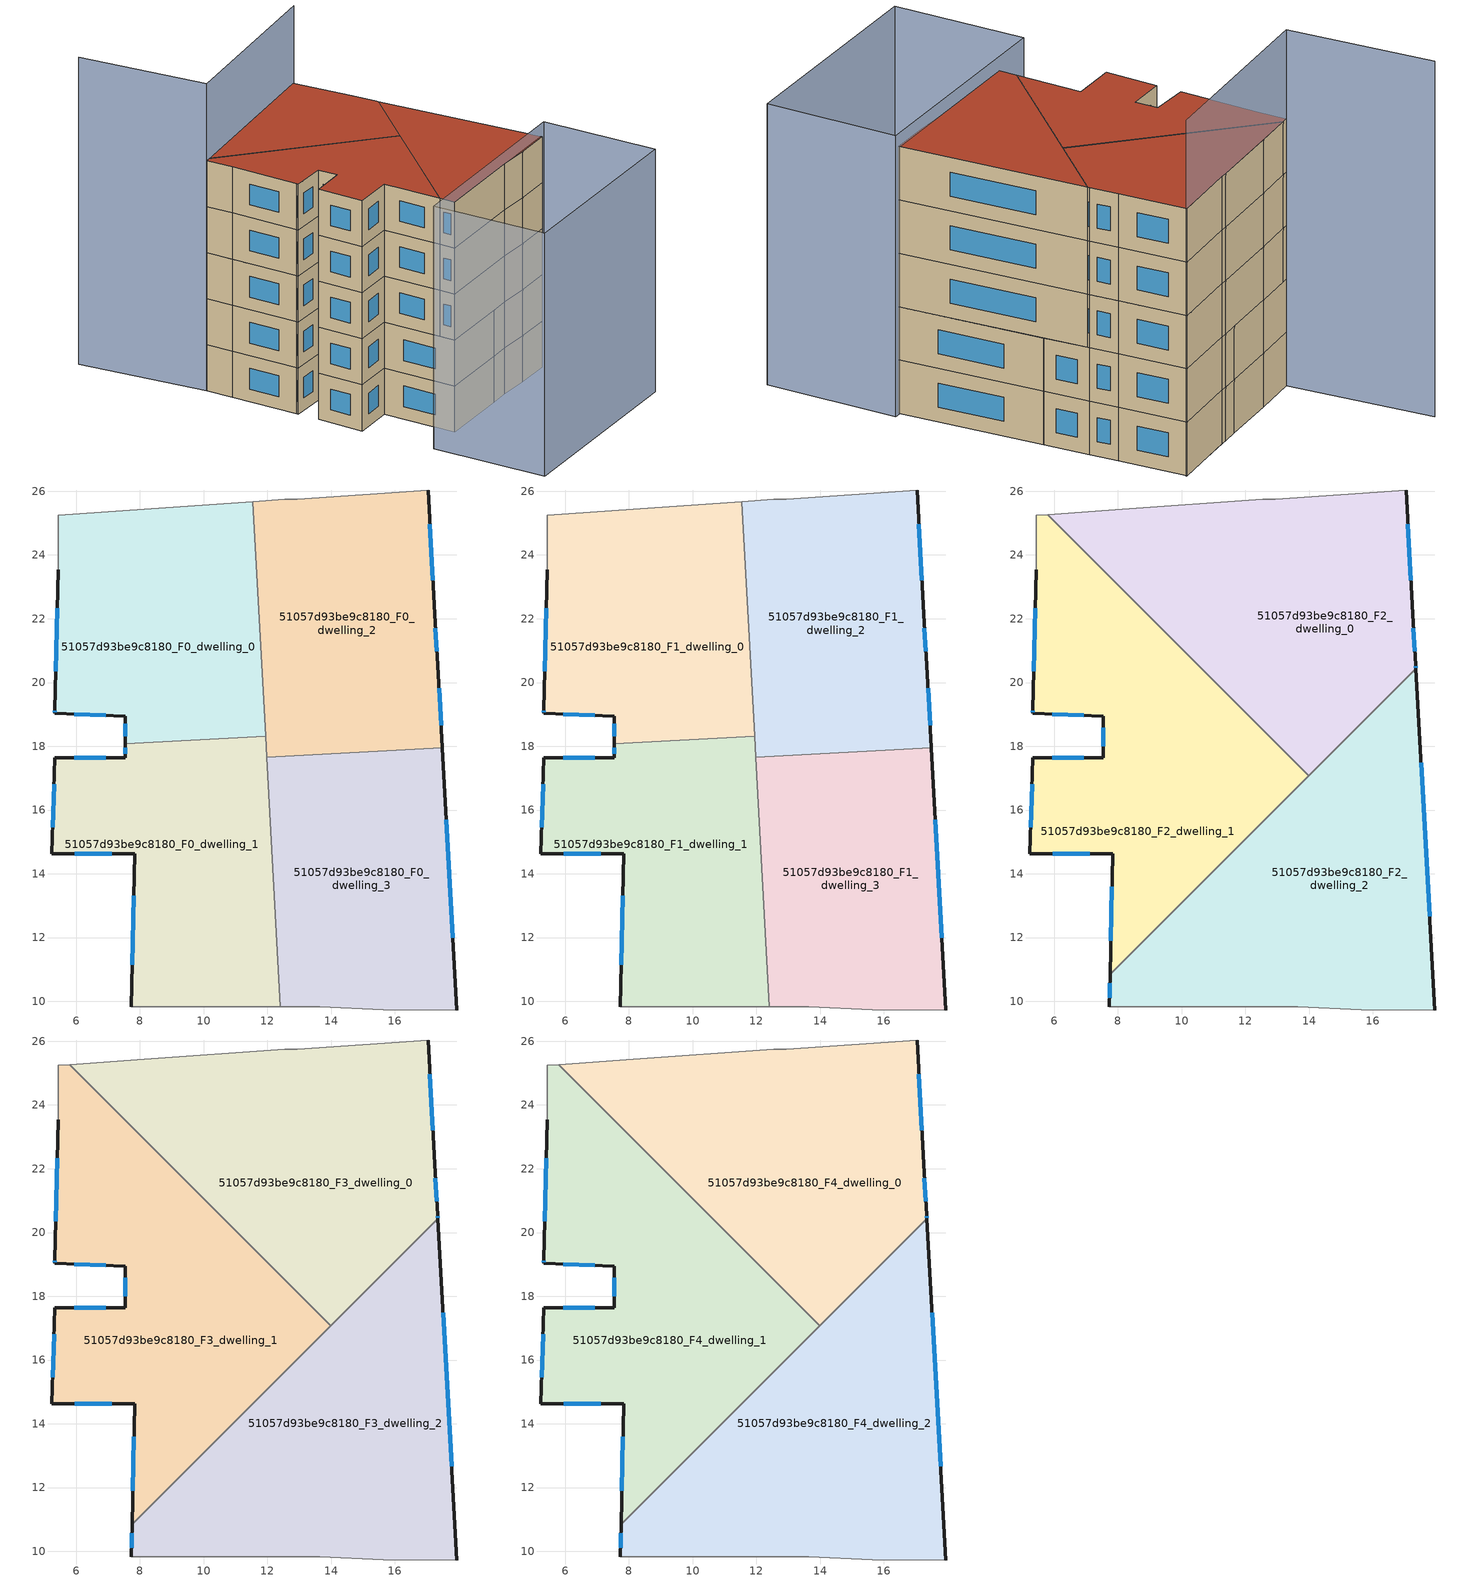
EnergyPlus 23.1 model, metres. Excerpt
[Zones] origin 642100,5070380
51057d93be9c8180_F0_dwelling_0
 floor ground (EU_floor_Construction): 11.54,25.67 11.94,18.32 7.54,18.08 7.54,18.94 5.34,19.04 5.34,19.14 5.44,23.54 5.44,25.24 8.14,25.44 z0
 wall outside (EU_wall_Construction): 5.44,23.54 5.34,19.14 5.34,19.04 7.54,18.94 7.54,18.08 z0:3
 wall adiabatic (EU_wall_Construction): 11.54,25.67 8.14,25.44 5.44,25.24 5.44,23.54 z0:3
 wall to 51057d93be9c8180_F0_dwelling_1 (EU_wall_Construction): 7.54,18.08 11.94,18.32 z0:3
 wall to 51057d93be9c8180_F0_dwelling_2 (EU_wall_Construction): 11.94,18.32 11.54,25.67 z0:3
 window (EU_Window_Construction): 5.94,19.01 6.93,18.97 / 5.34,19.11 5.34,19.06 / 5.41,22.33 5.36,20.35 / 7.54,18.7 7.54,18.32 z0.83:2.17
51057d93be9c8180_F0_dwelling_1
 floor ground (EU_floor_Construction): 11.94,18.32 12.41,9.83 7.74,9.83 7.84,14.63 5.23,14.63 5.34,17.64 7.54,17.64 7.54,18.08 z0
 wall outside (EU_wall_Construction): 7.54,18.08 7.54,17.64 5.34,17.64 5.23,14.63 7.84,14.63 7.74,9.83 z0:3
 wall adiabatic (EU_wall_Construction): 7.74,9.83 12.41,9.83 z0:3
 wall to 51057d93be9c8180_F0_dwelling_3 (EU_wall_Construction): 12.41,9.83 11.98,17.65 z0:3
 wall to 51057d93be9c8180_F0_dwelling_2 (EU_wall_Construction): 11.98,17.65 11.94,18.32 z0:3
 window (EU_Window_Construction): 5.95,14.63 7.12,14.63 / 5.31,16.81 5.26,15.46 / 6.93,17.64 5.94,17.64 / 7.54,17.96 7.54,17.76 / 7.81,13.31 7.76,11.15 z0.83:2.17
51057d93be9c8180_F0_dwelling_2
 floor ground (EU_floor_Construction): 17.05,26.04 17.25,22.14 17.35,20.54 17.49,17.96 11.98,17.65 11.54,25.67 12.54,25.74 12.94,25.74 z0
 wall outside (EU_wall_Construction): 17.49,17.96 17.35,20.54 17.25,22.14 17.05,26.04 z0:3
 wall to 51057d93be9c8180_F0_dwelling_3 (EU_wall_Construction): 11.98,17.65 17.49,17.96 z0:3
 wall adiabatic (EU_wall_Construction): 17.05,26.04 12.94,25.74 12.54,25.74 11.54,25.67 z0:3
 window (EU_Window_Construction): 17.32,20.98 17.27,21.7 / 17.45,18.67 17.39,19.83 / 17.19,23.21 17.1,24.97 z0.83:2.17
51057d93be9c8180_F0_dwelling_3
 floor ground (EU_floor_Construction): 17.49,17.96 17.94,9.73 15.64,9.73 13.64,9.83 12.41,9.83 11.98,17.65 z0
 wall outside (EU_wall_Construction): 17.94,9.73 17.49,17.96 z0:3
 wall adiabatic (EU_wall_Construction): 12.41,9.83 13.64,9.83 15.64,9.73 17.94,9.73 z0:3
 window (EU_Window_Construction): 17.82,11.99 17.61,15.69 z0.83:2.17
51057d93be9c8180_F1_dwelling_0
 floor to 51057d93be9c8180_F0_dwelling_0 (EU_floor_Construction): 11.54,25.67 11.94,18.32 7.54,18.08 7.54,18.94 5.34,19.04 5.34,19.14 5.44,23.54 5.44,25.24 8.14,25.44 z3
 wall outside (EU_wall_Construction): 5.44,23.54 5.34,19.14 5.34,19.04 7.54,18.94 7.54,18.08 z3:6
 wall adiabatic (EU_wall_Construction): 11.54,25.67 8.14,25.44 5.44,25.24 5.44,23.54 z3:6
 wall to 51057d93be9c8180_F1_dwelling_1 (EU_wall_Construction): 7.54,18.08 11.94,18.32 z3:6
 wall to 51057d93be9c8180_F1_dwelling_2 (EU_wall_Construction): 11.94,18.32 11.54,25.67 z3:6
 window (EU_Window_Construction): 5.94,19.01 6.93,18.97 / 5.34,19.11 5.34,19.06 / 5.41,22.33 5.36,20.35 / 7.54,18.7 7.54,18.32 z3.83:5.17
51057d93be9c8180_F1_dwelling_1
 floor to 51057d93be9c8180_F0_dwelling_1 (EU_floor_Construction): 11.94,18.32 12.41,9.83 7.74,9.83 7.84,14.63 5.23,14.63 5.34,17.64 7.54,17.64 7.54,18.08 z3
 wall outside (EU_wall_Construction): 7.54,18.08 7.54,17.64 5.34,17.64 5.23,14.63 7.84,14.63 7.74,9.83 z3:6
 wall adiabatic (EU_wall_Construction): 7.74,9.83 12.41,9.83 z3:6
 wall to 51057d93be9c8180_F1_dwelling_3 (EU_wall_Construction): 12.41,9.83 11.98,17.65 z3:6
 wall to 51057d93be9c8180_F1_dwelling_2 (EU_wall_Construction): 11.98,17.65 11.94,18.32 z3:6
 window (EU_Window_Construction): 5.95,14.63 7.12,14.63 / 5.31,16.81 5.26,15.46 / 6.93,17.64 5.94,17.64 / 7.54,17.96 7.54,17.76 / 7.81,13.31 7.76,11.15 z3.83:5.17
51057d93be9c8180_F1_dwelling_2
 floor to 51057d93be9c8180_F0_dwelling_2 (EU_floor_Construction): 17.05,26.04 17.25,22.14 17.35,20.54 17.49,17.96 11.98,17.65 11.54,25.67 12.54,25.74 12.94,25.74 z3
 wall outside (EU_wall_Construction): 17.49,17.96 17.35,20.54 17.25,22.14 17.05,26.04 z3:6
 wall to 51057d93be9c8180_F1_dwelling_3 (EU_wall_Construction): 11.98,17.65 17.49,17.96 z3:6
 wall adiabatic (EU_wall_Construction): 17.05,26.04 12.94,25.74 12.54,25.74 11.54,25.67 z3:6
 window (EU_Window_Construction): 17.32,20.98 17.27,21.7 / 17.45,18.67 17.39,19.83 / 17.19,23.21 17.1,24.97 z3.83:5.17
51057d93be9c8180_F1_dwelling_3
 floor to 51057d93be9c8180_F0_dwelling_3 (EU_floor_Construction): 17.49,17.96 17.94,9.73 15.64,9.73 13.64,9.83 12.41,9.83 11.98,17.65 z3
 wall outside (EU_wall_Construction): 17.94,9.73 17.49,17.96 z3:6
 wall adiabatic (EU_wall_Construction): 12.41,9.83 13.64,9.83 15.64,9.73 17.94,9.73 z3:6
 window (EU_Window_Construction): 17.82,11.99 17.61,15.69 z3.83:5.17
 ceiling adiabatic (EU_roof_Construction): 13.98,17.07 13.33,17.73 11.98,17.65 12.11,15.2 z6
51057d93be9c8180_F2_dwelling_0
 floor to 51057d93be9c8180_F1_dwelling_2 (EU_floor_Construction): 17.05,26.04 17.25,22.14 17.35,20.54 17.35,20.43 14.72,17.8 13.33,17.73 11.9,19.16 11.54,25.67 12.54,25.74 12.94,25.74 z6
 floor to 51057d93be9c8180_F1_dwelling_0 (EU_floor_Construction): 11.54,25.67 11.9,19.16 5.8,25.27 8.14,25.44 z6
 floor to 51057d93be9c8180_F1_dwelling_3 (EU_floor_Construction): 14.72,17.8 13.98,17.07 13.33,17.73 z6
 wall outside (EU_wall_Construction): 17.35,20.43 17.35,20.54 17.25,22.14 17.05,26.04 z6:9
 wall to 51057d93be9c8180_F2_dwelling_1 (EU_wall_Construction): 5.8,25.27 13.98,17.07 z6:9
 wall adiabatic (EU_wall_Construction): 17.05,26.04 12.94,25.74 12.54,25.74 8.14,25.44 5.8,25.27 z6:9
 wall to 51057d93be9c8180_F2_dwelling_2 (EU_wall_Construction): 13.98,17.07 17.35,20.43 z6:9
 window (EU_Window_Construction): 17.19,23.21 17.1,24.97 / 17.32,20.98 17.27,21.7 / 17.35,20.46 17.35,20.51 z6.83:8.17
51057d93be9c8180_F2_dwelling_1
 floor to 51057d93be9c8180_F1_dwelling_0 (EU_floor_Construction): 11.9,19.16 11.94,18.32 7.54,18.08 7.54,18.94 5.34,19.04 5.34,19.14 5.44,23.54 5.44,25.24 5.8,25.27 z6
 floor to 51057d93be9c8180_F1_dwelling_1 (EU_floor_Construction): 11.94,18.32 12.11,15.2 7.76,10.86 7.84,14.63 5.23,14.63 5.34,17.64 7.54,17.64 7.54,18.08 z6
 floor to 51057d93be9c8180_F1_dwelling_2 (EU_floor_Construction): 11.9,19.16 13.33,17.73 11.98,17.65 z6
 floor adiabatic (EU_floor_Construction): 13.33,17.73 13.98,17.07 12.11,15.2 11.98,17.65 z6
 wall outside (EU_wall_Construction): 5.44,23.54 5.34,19.14 5.34,19.04 7.54,18.94 7.54,17.64 5.34,17.64 5.23,14.63 7.84,14.63 7.76,10.86 z6:9
 wall adiabatic (EU_wall_Construction): 5.8,25.27 5.44,25.24 5.44,23.54 z6:9
 wall to 51057d93be9c8180_F2_dwelling_2 (EU_wall_Construction): 7.76,10.86 13.98,17.07 z6:9
 window (EU_Window_Construction): 5.95,14.63 7.12,14.63 / 5.31,16.81 5.26,15.46 / 6.93,17.64 5.94,17.64 / 7.54,18.58 7.54,17.99 / 5.94,19.01 6.93,18.97 / 5.34,19.11 5.34,19.06 / 5.41,22.33 5.36,20.35 / 7.82,13.59 7.78,11.89 z6.83:8.17
51057d93be9c8180_F2_dwelling_2
 floor to 51057d93be9c8180_F1_dwelling_1 (EU_floor_Construction): 12.11,15.2 12.41,9.83 7.74,9.83 7.76,10.86 z6
 floor to 51057d93be9c8180_F1_dwelling_3 (EU_floor_Construction): 17.49,17.95 17.94,9.73 15.64,9.73 13.64,9.83 12.41,9.83 12.11,15.2 14.72,17.8 z6
 floor to 51057d93be9c8180_F1_dwelling_2 (EU_floor_Construction): 17.35,20.43 17.49,17.95 14.72,17.8 z6
 wall outside (EU_wall_Construction): 7.76,10.86 7.74,9.83 / 17.94,9.73 17.35,20.43 z6:9
 wall adiabatic (EU_wall_Construction): 7.74,9.83 13.64,9.83 15.64,9.73 17.94,9.73 z6:9
 window (EU_Window_Construction): 7.75,10.57 7.74,10.11 / 17.78,12.67 17.51,17.48 z6.83:8.17
51057d93be9c8180_F3_dwelling_0
 floor to 51057d93be9c8180_F2_dwelling_0 (EU_floor_Construction): 17.05,26.04 17.25,22.14 17.35,20.54 17.35,20.43 13.98,17.07 5.8,25.27 8.14,25.44 12.54,25.74 12.94,25.74 z9
 wall outside (EU_wall_Construction): 17.35,20.43 17.35,20.54 17.25,22.14 17.05,26.04 z9:12
 wall to 51057d93be9c8180_F3_dwelling_1 (EU_wall_Construction): 5.8,25.27 13.98,17.07 z9:12
 wall adiabatic (EU_wall_Construction): 17.05,26.04 12.94,25.74 12.54,25.74 8.14,25.44 5.8,25.27 z9:12
 wall to 51057d93be9c8180_F3_dwelling_2 (EU_wall_Construction): 13.98,17.07 17.35,20.43 z9:12
 window (EU_Window_Construction): 17.19,23.21 17.1,24.97 / 17.32,20.98 17.27,21.7 / 17.35,20.46 17.35,20.51 z9.83:11.17
51057d93be9c8180_F3_dwelling_1
 floor to 51057d93be9c8180_F2_dwelling_1 (EU_floor_Construction): 5.8,25.27 13.98,17.07 7.76,10.86 7.84,14.63 5.23,14.63 5.34,17.64 7.54,17.64 7.54,18.94 5.34,19.04 5.34,19.14 5.44,23.54 5.44,25.24 z9
 wall outside (EU_wall_Construction): 5.44,23.54 5.34,19.14 5.34,19.04 7.54,18.94 7.54,17.64 5.34,17.64 5.23,14.63 7.84,14.63 7.76,10.86 z9:12
 wall adiabatic (EU_wall_Construction): 5.8,25.27 5.44,25.24 5.44,23.54 z9:12
 wall to 51057d93be9c8180_F3_dwelling_2 (EU_wall_Construction): 7.76,10.86 13.98,17.07 z9:12
 window (EU_Window_Construction): 5.95,14.63 7.12,14.63 / 5.31,16.81 5.26,15.46 / 6.93,17.64 5.94,17.64 / 7.54,18.58 7.54,17.99 / 5.94,19.01 6.93,18.97 / 5.34,19.11 5.34,19.06 / 5.41,22.33 5.36,20.35 / 7.82,13.59 7.78,11.89 z9.83:11.17
51057d93be9c8180_F3_dwelling_2
 floor to 51057d93be9c8180_F2_dwelling_2 (EU_floor_Construction): 17.35,20.43 17.94,9.73 15.64,9.73 13.64,9.83 7.74,9.83 7.76,10.86 z9
 wall outside (EU_wall_Construction): 7.76,10.86 7.74,9.83 / 17.94,9.73 17.35,20.43 z9:12
 wall adiabatic (EU_wall_Construction): 7.74,9.83 13.64,9.83 15.64,9.73 17.94,9.73 z9:12
 window (EU_Window_Construction): 7.75,10.57 7.74,10.11 / 17.78,12.67 17.51,17.48 z9.83:11.17
51057d93be9c8180_F4_dwelling_0
 floor to 51057d93be9c8180_F3_dwelling_0 (EU_floor_Construction): 17.05,26.04 17.25,22.14 17.35,20.54 17.35,20.43 13.98,17.07 5.8,25.27 8.14,25.44 12.54,25.74 12.94,25.74 z12
 wall outside (EU_wall_Construction): 17.35,20.43 17.35,20.54 17.25,22.14 17.05,26.04 z12:15
 wall to 51057d93be9c8180_F4_dwelling_1 (EU_wall_Construction): 5.8,25.27 13.98,17.07 z12:15
 wall adiabatic (EU_wall_Construction): 17.05,26.04 12.94,25.74 12.54,25.74 8.14,25.44 5.8,25.27 z12:15
 wall to 51057d93be9c8180_F4_dwelling_2 (EU_wall_Construction): 13.98,17.07 17.35,20.43 z12:15
 window (EU_Window_Construction): 17.19,23.21 17.1,24.97 / 17.32,20.98 17.27,21.7 / 17.35,20.46 17.35,20.51 z12.83:14.17
 roof outside (EU_roof_Construction): 17.35,20.43 17.35,20.54 17.25,22.14 17.05,26.04 12.94,25.74 12.54,25.74 8.14,25.44 5.8,25.27 13.98,17.07 z15
51057d93be9c8180_F4_dwelling_1
 floor to 51057d93be9c8180_F3_dwelling_1 (EU_floor_Construction): 5.8,25.27 13.98,17.07 7.76,10.86 7.84,14.63 5.23,14.63 5.34,17.64 7.54,17.64 7.54,18.94 5.34,19.04 5.34,19.14 5.44,23.54 5.44,25.24 z12
 wall outside (EU_wall_Construction): 5.44,23.54 5.34,19.14 5.34,19.04 7.54,18.94 7.54,17.64 5.34,17.64 5.23,14.63 7.84,14.63 7.76,10.86 z12:15
 wall adiabatic (EU_wall_Construction): 5.8,25.27 5.44,25.24 5.44,23.54 z12:15
 wall to 51057d93be9c8180_F4_dwelling_2 (EU_wall_Construction): 7.76,10.86 13.98,17.07 z12:15
 window (EU_Window_Construction): 5.95,14.63 7.12,14.63 / 5.31,16.81 5.26,15.46 / 6.93,17.64 5.94,17.64 / 7.54,18.58 7.54,17.99 / 5.94,19.01 6.93,18.97 / 5.34,19.11 5.34,19.06 / 5.41,22.33 5.36,20.35 / 7.82,13.59 7.78,11.89 z12.83:14.17
 roof outside (EU_roof_Construction): 13.98,17.07 5.8,25.27 5.44,25.24 5.44,23.54 5.34,19.14 5.34,19.04 7.54,18.94 7.54,17.64 5.34,17.64 5.23,14.63 7.84,14.63 7.76,10.86 z15
51057d93be9c8180_F4_dwelling_2
 floor to 51057d93be9c8180_F3_dwelling_2 (EU_floor_Construction): 17.35,20.43 17.94,9.73 15.64,9.73 13.64,9.83 7.74,9.83 7.76,10.86 z12
 wall outside (EU_wall_Construction): 7.76,10.86 7.74,9.83 / 17.94,9.73 17.35,20.43 z12:15
 wall adiabatic (EU_wall_Construction): 7.74,9.83 13.64,9.83 15.64,9.73 17.94,9.73 z12:15
 window (EU_Window_Construction): 7.75,10.57 7.74,10.11 / 17.78,12.67 17.51,17.48 z12.83:14.17
 roof outside (EU_roof_Construction): 17.94,9.73 17.35,20.43 7.76,10.86 7.74,9.83 13.64,9.83 15.64,9.73 z15
shading: 5.23,9.83 18.34,9.83 / 18.34,9.83 18.34,2.32 / 18.34,2.32 5.23,2.33 / 5.23,2.33 5.23,9.83 z0:15.8; 17.1,26.02 5.44,25.24 / 5.44,25.24 4.89,33.57 z0:20
[Building]
EU S2 Campaign: North Axis=0; Terrain=City; Solar Distribution=FullExterior
[Site:Location]
Lyon-Bron: Latitude=45.75; Longitude=5; Time Zone=1; Elevation=198
[SizingPeriod:WeatherFileDays]
AnnualSizingPeriod: Begin Month=1; Begin Day of Month=1; End Month=12; End Day of Month=31; Day of Week for Start Day=Monday; Use Weather File Daylight Saving Period=No; Use Weather File Rain and Snow Indicators=No
[MATERIAL]
EU_InternalMass_Material: Roughness=MediumRough; Thickness=0.1; Conductivity=1; Density=1800; Specific Heat=900; Thermal Absorptance=0.9; Solar Absorptance=0.7; Visible Absorptance=0.7
[MATERIAL:NOMASS] Roughness=MediumRough; Thermal Absorptance=0.9; Solar Absorptance=0.7; Visible Absorptance=0.7
Name | Thermal Resistance
EU_wall_NoMass | 0.87146
EU_roof_NoMass | 0.842276
EU_floor_NoMass | 0.496999
[WINDOWMATERIAL:SIMPLEGLAZINGSYSTEM]
EU_Window_SimpleGlazing: UFactor=2.2525; Solar Heat Gain Coefficient=0.76; Visible Transmittance=0.76
[CONSTRUCTION]
EU_wall_Construction: EU_wall_NoMass
EU_roof_Construction: EU_roof_NoMass
EU_floor_Construction: EU_floor_NoMass
EU_Window_Construction: EU_Window_SimpleGlazing
EU_InternalMass_Construction: EU_InternalMass_Material
[ZONE] Type=1; Multiplier=1; Ceiling Height=autocalculate; Floor Area=autocalculate; Part of Total Floor Area=Yes
Name | Volume
51057d93be9c8180_F0_dwelling_0; 51057d93be9c8180_F1_dwelling_0 | 133.249
51057d93be9c8180_F2_dwelling_0; 51057d93be9c8180_F3_dwelling_0; 51057d93be9c8180_F4_dwelling_0 | 177.643
51057d93be9c8180_F0_dwelling_1; 51057d93be9c8180_F1_dwelling_1 | 133.248
51057d93be9c8180_F2_dwelling_1; 51057d93be9c8180_F3_dwelling_1; 51057d93be9c8180_F4_dwelling_1; 51057d93be9c8180_F2_dwelling_2; 51057d93be9c8180_F3_dwelling_2; 51057d93be9c8180_F4_dwelling_2 | 177.661
51057d93be9c8180_F0_dwelling_2; 51057d93be9c8180_F1_dwelling_2 | 133.239
51057d93be9c8180_F0_dwelling_3; 51057d93be9c8180_F1_dwelling_3 | 133.241
[INTERNALMASS] Construction=EU_InternalMass_Construction
Name | Zone or ZoneList | Surface Area
51057d93be9c8180_F0_dwelling_0_EU_InternalMass | 51057d93be9c8180_F0_dwelling_0 | 44.4162
51057d93be9c8180_F0_dwelling_1_EU_InternalMass | 51057d93be9c8180_F0_dwelling_1 | 44.4156
51057d93be9c8180_F0_dwelling_2_EU_InternalMass | 51057d93be9c8180_F0_dwelling_2 | 44.4131
51057d93be9c8180_F0_dwelling_3_EU_InternalMass | 51057d93be9c8180_F0_dwelling_3 | 44.4137
51057d93be9c8180_F1_dwelling_0_EU_InternalMass | 51057d93be9c8180_F1_dwelling_0 | 44.4162
51057d93be9c8180_F1_dwelling_1_EU_InternalMass | 51057d93be9c8180_F1_dwelling_1 | 44.4156
51057d93be9c8180_F1_dwelling_2_EU_InternalMass | 51057d93be9c8180_F1_dwelling_2 | 44.4131
51057d93be9c8180_F1_dwelling_3_EU_InternalMass | 51057d93be9c8180_F1_dwelling_3 | 44.4137
51057d93be9c8180_F2_dwelling_0_EU_InternalMass | 51057d93be9c8180_F2_dwelling_0 | 59.2143
51057d93be9c8180_F2_dwelling_1_EU_InternalMass | 51057d93be9c8180_F2_dwelling_1 | 59.2203
51057d93be9c8180_F2_dwelling_2_EU_InternalMass | 51057d93be9c8180_F2_dwelling_2 | 59.2202
51057d93be9c8180_F3_dwelling_0_EU_InternalMass | 51057d93be9c8180_F3_dwelling_0 | 59.2143
51057d93be9c8180_F3_dwelling_1_EU_InternalMass | 51057d93be9c8180_F3_dwelling_1 | 59.2203
51057d93be9c8180_F3_dwelling_2_EU_InternalMass | 51057d93be9c8180_F3_dwelling_2 | 59.2202
51057d93be9c8180_F4_dwelling_0_EU_InternalMass | 51057d93be9c8180_F4_dwelling_0 | 59.2143
51057d93be9c8180_F4_dwelling_1_EU_InternalMass | 51057d93be9c8180_F4_dwelling_1 | 59.2203
51057d93be9c8180_F4_dwelling_2_EU_InternalMass | 51057d93be9c8180_F4_dwelling_2 | 59.2202
[OTHEREQUIPMENT] Fuel Type=Electricity; Design Level Calculation Method=Watts/Area; Power per Zone Floor Area=1; Fraction Latent=0; Fraction Radiant=0; Fraction Lost=0; Carbon Dioxide Generation Rate=0; EndUse Subcategory=EU_Step8_InternalGains
Name | Zone or ZoneList or Space or SpaceList | Schedule
EU_Step8_InternalGain_51057d93be9c8180_F0_dwelling_0_f000 | 51057d93be9c8180_F0_dwelling_0 | EU_Step8_GainSchedule_51057d93be9c8180_F0_dwelling_0_f000
EU_Step8_InternalGain_51057d93be9c8180_F0_dwelling_1_f000 | 51057d93be9c8180_F0_dwelling_1 | EU_Step8_GainSchedule_51057d93be9c8180_F0_dwelling_1_f000
EU_Step8_InternalGain_51057d93be9c8180_F0_dwelling_2_f000 | 51057d93be9c8180_F0_dwelling_2 | EU_Step8_GainSchedule_51057d93be9c8180_F0_dwelling_2_f000
EU_Step8_InternalGain_51057d93be9c8180_F0_dwelling_3_f000 | 51057d93be9c8180_F0_dwelling_3 | EU_Step8_GainSchedule_51057d93be9c8180_F0_dwelling_3_f000
EU_Step8_InternalGain_51057d93be9c8180_F1_dwelling_0_f000 | 51057d93be9c8180_F1_dwelling_0 | EU_Step8_GainSchedule_51057d93be9c8180_F1_dwelling_0_f000
EU_Step8_InternalGain_51057d93be9c8180_F1_dwelling_1_f000 | 51057d93be9c8180_F1_dwelling_1 | EU_Step8_GainSchedule_51057d93be9c8180_F1_dwelling_1_f000
EU_Step8_InternalGain_51057d93be9c8180_F1_dwelling_2_f000 | 51057d93be9c8180_F1_dwelling_2 | EU_Step8_GainSchedule_51057d93be9c8180_F1_dwelling_2_f000
EU_Step8_InternalGain_51057d93be9c8180_F1_dwelling_3_f000 | 51057d93be9c8180_F1_dwelling_3 | EU_Step8_GainSchedule_51057d93be9c8180_F1_dwelling_3_f000
EU_Step8_InternalGain_51057d93be9c8180_F2_dwelling_0_f000 | 51057d93be9c8180_F2_dwelling_0 | EU_Step8_GainSchedule_51057d93be9c8180_F2_dwelling_0_f000
EU_Step8_InternalGain_51057d93be9c8180_F2_dwelling_1_f000 | 51057d93be9c8180_F2_dwelling_1 | EU_Step8_GainSchedule_51057d93be9c8180_F2_dwelling_1_f000
EU_Step8_InternalGain_51057d93be9c8180_F2_dwelling_2_f000 | 51057d93be9c8180_F2_dwelling_2 | EU_Step8_GainSchedule_51057d93be9c8180_F2_dwelling_2_f000
EU_Step8_InternalGain_51057d93be9c8180_F3_dwelling_0_f000 | 51057d93be9c8180_F3_dwelling_0 | EU_Step8_GainSchedule_51057d93be9c8180_F3_dwelling_0_f000
EU_Step8_InternalGain_51057d93be9c8180_F3_dwelling_1_f000 | 51057d93be9c8180_F3_dwelling_1 | EU_Step8_GainSchedule_51057d93be9c8180_F3_dwelling_1_f000
EU_Step8_InternalGain_51057d93be9c8180_F3_dwelling_2_f000 | 51057d93be9c8180_F3_dwelling_2 | EU_Step8_GainSchedule_51057d93be9c8180_F3_dwelling_2_f000
EU_Step8_InternalGain_51057d93be9c8180_F4_dwelling_0_f000 | 51057d93be9c8180_F4_dwelling_0 | EU_Step8_GainSchedule_51057d93be9c8180_F4_dwelling_0_f000
EU_Step8_InternalGain_51057d93be9c8180_F4_dwelling_1_f000 | 51057d93be9c8180_F4_dwelling_1 | EU_Step8_GainSchedule_51057d93be9c8180_F4_dwelling_1_f000
EU_Step8_InternalGain_51057d93be9c8180_F4_dwelling_2_f000 | 51057d93be9c8180_F4_dwelling_2 | EU_Step8_GainSchedule_51057d93be9c8180_F4_dwelling_2_f000
[ZONEVENTILATION:DESIGNFLOWRATE] Schedule=EU_AlwaysOn; Design Flow Rate Calculation Method=AirChanges/Hour; Air Changes per Hour=0.425; Ventilation Type=Natural; Fan Pressure Rise=0; Fan Total Efficiency=1; Constant Term Coefficient=1; Temperature Term Coefficient=0; Velocity Term Coefficient=0; Velocity Squared Term Coefficient=0; Minimum Indoor Temperature=-100; Maximum Indoor Temperature=100; Delta Temperature=-100; Minimum Outdoor Temperature=-100; Maximum Outdoor Temperature=100; Maximum Wind Speed=40
Name | Zone or ZoneList or Space or SpaceList
EU_ConstantAir_51057d93be9c8180_F0_dwelling_0 | 51057d93be9c8180_F0_dwelling_0
EU_ConstantAir_51057d93be9c8180_F0_dwelling_1 | 51057d93be9c8180_F0_dwelling_1
EU_ConstantAir_51057d93be9c8180_F0_dwelling_2 | 51057d93be9c8180_F0_dwelling_2
EU_ConstantAir_51057d93be9c8180_F0_dwelling_3 | 51057d93be9c8180_F0_dwelling_3
EU_ConstantAir_51057d93be9c8180_F1_dwelling_0 | 51057d93be9c8180_F1_dwelling_0
EU_ConstantAir_51057d93be9c8180_F1_dwelling_1 | 51057d93be9c8180_F1_dwelling_1
EU_ConstantAir_51057d93be9c8180_F1_dwelling_2 | 51057d93be9c8180_F1_dwelling_2
EU_ConstantAir_51057d93be9c8180_F1_dwelling_3 | 51057d93be9c8180_F1_dwelling_3
EU_ConstantAir_51057d93be9c8180_F2_dwelling_0 | 51057d93be9c8180_F2_dwelling_0
EU_ConstantAir_51057d93be9c8180_F2_dwelling_1 | 51057d93be9c8180_F2_dwelling_1
EU_ConstantAir_51057d93be9c8180_F2_dwelling_2 | 51057d93be9c8180_F2_dwelling_2
EU_ConstantAir_51057d93be9c8180_F3_dwelling_0 | 51057d93be9c8180_F3_dwelling_0
EU_ConstantAir_51057d93be9c8180_F3_dwelling_1 | 51057d93be9c8180_F3_dwelling_1
EU_ConstantAir_51057d93be9c8180_F3_dwelling_2 | 51057d93be9c8180_F3_dwelling_2
EU_ConstantAir_51057d93be9c8180_F4_dwelling_0 | 51057d93be9c8180_F4_dwelling_0
EU_ConstantAir_51057d93be9c8180_F4_dwelling_1 | 51057d93be9c8180_F4_dwelling_1
EU_ConstantAir_51057d93be9c8180_F4_dwelling_2 | 51057d93be9c8180_F4_dwelling_2
[HVACTEMPLATE:THERMOSTAT] Constant Heating Setpoint=20; Constant Cooling Setpoint=50
EU_HeatOnly_51057d93be9c8180_F0_dwelling_0; EU_HeatOnly_51057d93be9c8180_F0_dwelling_1; EU_HeatOnly_51057d93be9c8180_F0_dwelling_2; EU_HeatOnly_51057d93be9c8180_F0_dwelling_3; EU_HeatOnly_51057d93be9c8180_F1_dwelling_0; EU_HeatOnly_51057d93be9c8180_F1_dwelling_1; EU_HeatOnly_51057d93be9c8180_F1_dwelling_2; EU_HeatOnly_51057d93be9c8180_F1_dwelling_3; EU_HeatOnly_51057d93be9c8180_F2_dwelling_0; EU_HeatOnly_51057d93be9c8180_F2_dwelling_1; EU_HeatOnly_51057d93be9c8180_F2_dwelling_2; EU_HeatOnly_51057d93be9c8180_F3_dwelling_0; EU_HeatOnly_51057d93be9c8180_F3_dwelling_1; EU_HeatOnly_51057d93be9c8180_F3_dwelling_2; EU_HeatOnly_51057d93be9c8180_F4_dwelling_0; EU_HeatOnly_51057d93be9c8180_F4_dwelling_1; EU_HeatOnly_51057d93be9c8180_F4_dwelling_2
[HVACTEMPLATE:ZONE:IDEALLOADSAIRSYSTEM] System Availability Schedule=EU_AlwaysOn; Maximum Heating Supply Air Temperature=50; Minimum Cooling Supply Air Temperature=13; Maximum Heating Supply Air Humidity Ratio=0.0156; Minimum Cooling Supply Air Humidity Ratio=0.0077; Heating Limit=NoLimit; Cooling Limit=NoLimit; Heating Availability Schedule=EU_AlwaysOn; Cooling Availability Schedule=EU_CoolingOff; Dehumidification Control Type=ConstantSensibleHeatRatio; Cooling Sensible Heat Ratio=0.7; Dehumidification Setpoint=60; Humidification Control Type=None; Humidification Setpoint=30; Outdoor Air Method=None; Outdoor Air Flow Rate per Person=0.00944; Outdoor Air Flow Rate per Zone Floor Area=0; Outdoor Air Flow Rate per Zone=0; Demand Controlled Ventilation Type=None; Outdoor Air Economizer Type=NoEconomizer; Heat Recovery Type=None; Sensible Heat Recovery Effectiveness=0.7; Latent Heat Recovery Effectiveness=0.65
Name | Template Thermostat
51057d93be9c8180_F0_dwelling_0 | EU_HeatOnly_51057d93be9c8180_F0_dwelling_0
51057d93be9c8180_F0_dwelling_1 | EU_HeatOnly_51057d93be9c8180_F0_dwelling_1
51057d93be9c8180_F0_dwelling_2 | EU_HeatOnly_51057d93be9c8180_F0_dwelling_2
51057d93be9c8180_F0_dwelling_3 | EU_HeatOnly_51057d93be9c8180_F0_dwelling_3
51057d93be9c8180_F1_dwelling_0 | EU_HeatOnly_51057d93be9c8180_F1_dwelling_0
51057d93be9c8180_F1_dwelling_1 | EU_HeatOnly_51057d93be9c8180_F1_dwelling_1
51057d93be9c8180_F1_dwelling_2 | EU_HeatOnly_51057d93be9c8180_F1_dwelling_2
51057d93be9c8180_F1_dwelling_3 | EU_HeatOnly_51057d93be9c8180_F1_dwelling_3
51057d93be9c8180_F2_dwelling_0 | EU_HeatOnly_51057d93be9c8180_F2_dwelling_0
51057d93be9c8180_F2_dwelling_1 | EU_HeatOnly_51057d93be9c8180_F2_dwelling_1
51057d93be9c8180_F2_dwelling_2 | EU_HeatOnly_51057d93be9c8180_F2_dwelling_2
51057d93be9c8180_F3_dwelling_0 | EU_HeatOnly_51057d93be9c8180_F3_dwelling_0
51057d93be9c8180_F3_dwelling_1 | EU_HeatOnly_51057d93be9c8180_F3_dwelling_1
51057d93be9c8180_F3_dwelling_2 | EU_HeatOnly_51057d93be9c8180_F3_dwelling_2
51057d93be9c8180_F4_dwelling_0 | EU_HeatOnly_51057d93be9c8180_F4_dwelling_0
51057d93be9c8180_F4_dwelling_1 | EU_HeatOnly_51057d93be9c8180_F4_dwelling_1
51057d93be9c8180_F4_dwelling_2 | EU_HeatOnly_51057d93be9c8180_F4_dwelling_2
[SIZING:ZONE] Zone Cooling Design Supply Air Temperature Input Method=SupplyAirTemperature; Zone Cooling Design Supply Air Temperature=13; Zone Heating Design Supply Air Temperature Input Method=SupplyAirTemperature; Zone Heating Design Supply Air Temperature=50; Zone Cooling Design Supply Air Humidity Ratio=0.008; Zone Heating Design Supply Air Humidity Ratio=0.008; Cooling Design Air Flow Method=DesignDay; Cooling Design Air Flow Rate=0; Cooling Minimum Air Flow per Zone Floor Area=0.000762; Cooling Minimum Air Flow=0; Cooling Minimum Air Flow Fraction=0.2; Heating Design Air Flow Method=DesignDay; Heating Design Air Flow Rate=0; Heating Maximum Air Flow per Zone Floor Area=0.002032; Heating Maximum Air Flow=0.141576; Heating Maximum Air Flow Fraction=0.3; Account for Dedicated Outdoor Air System=No; Dedicated Outdoor Air System Control Strategy=NeutralSupplyAir; Dedicated Outdoor Air Low Setpoint Temperature for Design=autosize; Dedicated Outdoor Air High Setpoint Temperature for Design=autosize; Zone Load Sizing Method=Sensible Load Only No Latent Load; Zone Latent Cooling Design Supply Air Humidity Ratio Input Method=HumidityRatioDifference; Zone Cooling Design Supply Air Humidity Ratio Difference=0.005; Zone Latent Heating Design Supply Air Humidity Ratio Input Method=HumidityRatioDifference; Zone Humidification Design Supply Air Humidity Ratio Difference=0.005
51057d93be9c8180_F0_dwelling_0; 51057d93be9c8180_F0_dwelling_1; 51057d93be9c8180_F0_dwelling_2; 51057d93be9c8180_F0_dwelling_3; 51057d93be9c8180_F1_dwelling_0; 51057d93be9c8180_F1_dwelling_1; 51057d93be9c8180_F1_dwelling_2; 51057d93be9c8180_F1_dwelling_3; 51057d93be9c8180_F2_dwelling_0; 51057d93be9c8180_F2_dwelling_1; 51057d93be9c8180_F2_dwelling_2; 51057d93be9c8180_F3_dwelling_0; 51057d93be9c8180_F3_dwelling_1; 51057d93be9c8180_F3_dwelling_2; 51057d93be9c8180_F4_dwelling_0; 51057d93be9c8180_F4_dwelling_1; 51057d93be9c8180_F4_dwelling_2
[SCHEDULE:CONSTANT]
Name | Hourly Value
EU_AlwaysOn | 1
EU_CoolingOff | 0
[SCHEDULE:FILE] Column Number=1; Rows to Skip at Top=0; Number of Hours of Data=8760; Column Separator=Comma; Interpolate to Timestep=No; Minutes per Item=60; Adjust Schedule for Daylight Savings=Yes
Name | File
EU_Step8_GainSchedule_51057d93be9c8180_F0_dwelling_0_f000 | ../../schedules/51057d93be9c8180/51057d93be9c8180_F0_dwelling_0_f000_gain.csv
EU_Step8_GainSchedule_51057d93be9c8180_F0_dwelling_1_f000 | ../../schedules/51057d93be9c8180/51057d93be9c8180_F0_dwelling_1_f000_gain.csv
EU_Step8_GainSchedule_51057d93be9c8180_F0_dwelling_2_f000 | ../../schedules/51057d93be9c8180/51057d93be9c8180_F0_dwelling_2_f000_gain.csv
EU_Step8_GainSchedule_51057d93be9c8180_F0_dwelling_3_f000 | ../../schedules/51057d93be9c8180/51057d93be9c8180_F0_dwelling_3_f000_gain.csv
EU_Step8_GainSchedule_51057d93be9c8180_F1_dwelling_0_f000 | ../../schedules/51057d93be9c8180/51057d93be9c8180_F1_dwelling_0_f000_gain.csv
EU_Step8_GainSchedule_51057d93be9c8180_F1_dwelling_1_f000 | ../../schedules/51057d93be9c8180/51057d93be9c8180_F1_dwelling_1_f000_gain.csv
EU_Step8_GainSchedule_51057d93be9c8180_F1_dwelling_2_f000 | ../../schedules/51057d93be9c8180/51057d93be9c8180_F1_dwelling_2_f000_gain.csv
EU_Step8_GainSchedule_51057d93be9c8180_F1_dwelling_3_f000 | ../../schedules/51057d93be9c8180/51057d93be9c8180_F1_dwelling_3_f000_gain.csv
EU_Step8_GainSchedule_51057d93be9c8180_F2_dwelling_0_f000 | ../../schedules/51057d93be9c8180/51057d93be9c8180_F2_dwelling_0_f000_gain.csv
EU_Step8_GainSchedule_51057d93be9c8180_F2_dwelling_1_f000 | ../../schedules/51057d93be9c8180/51057d93be9c8180_F2_dwelling_1_f000_gain.csv
EU_Step8_GainSchedule_51057d93be9c8180_F2_dwelling_2_f000 | ../../schedules/51057d93be9c8180/51057d93be9c8180_F2_dwelling_2_f000_gain.csv
EU_Step8_GainSchedule_51057d93be9c8180_F3_dwelling_0_f000 | ../../schedules/51057d93be9c8180/51057d93be9c8180_F3_dwelling_0_f000_gain.csv
EU_Step8_GainSchedule_51057d93be9c8180_F3_dwelling_1_f000 | ../../schedules/51057d93be9c8180/51057d93be9c8180_F3_dwelling_1_f000_gain.csv
EU_Step8_GainSchedule_51057d93be9c8180_F3_dwelling_2_f000 | ../../schedules/51057d93be9c8180/51057d93be9c8180_F3_dwelling_2_f000_gain.csv
EU_Step8_GainSchedule_51057d93be9c8180_F4_dwelling_0_f000 | ../../schedules/51057d93be9c8180/51057d93be9c8180_F4_dwelling_0_f000_gain.csv
EU_Step8_GainSchedule_51057d93be9c8180_F4_dwelling_1_f000 | ../../schedules/51057d93be9c8180/51057d93be9c8180_F4_dwelling_1_f000_gain.csv
EU_Step8_GainSchedule_51057d93be9c8180_F4_dwelling_2_f000 | ../../schedules/51057d93be9c8180/51057d93be9c8180_F4_dwelling_2_f000_gain.csv
